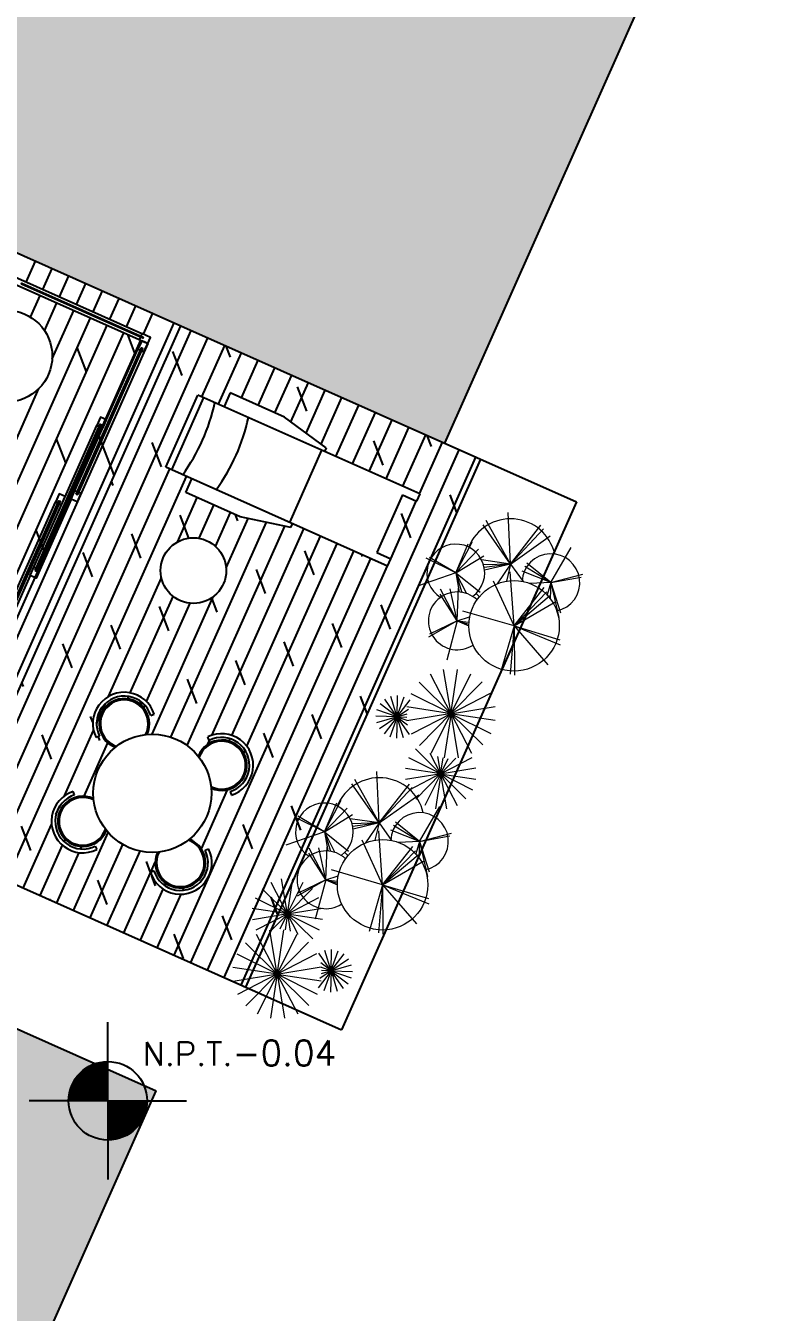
# Model space of a CAD drawing. Header units: millimetres. Extents: x 525387 to 527545, y 2235066 to 2235448.
# Drawn here: x 525561.22 to 525567, y 2235275.22 to 2235285.02 of the extents above; entities that cross this region are included whole.
import ezdxf
from ezdxf.enums import TextEntityAlignment as Align

# ---------------------------------------------------------------- set-up
doc = ezdxf.new("R2010")
doc.units = ezdxf.units.MM
doc.linetypes.add('CONTINUA', pattern=[0])
for name, color, linetype in [('auxiliar', 6, 'Continuous'), ('muebles', 2, 'Continuous'), ('MUEBLES FIJOS', 2, 'Continuous'), ('PISOS', 7, 'Continuous'), ('Texto', 7, 'Continuous'), ('ventanas', 3, 'Continuous')]:
    doc.layers.add(name, color=color, linetype=linetype)
doc.layers.add('jardin', color=72, linetype='Continuous', lineweight=5)
doc.layers.add('muro', color=5, linetype='Continuous', lineweight=35)
doc.styles.add('NIVEL', font='romans')
pattern_1 = [(90, (-1981.939, -211.1523), (-0.449012806, 0.449012806), [0.1190625, -0.778963112]), (45, (-1981.939, -211.1523), (-0.44901280605, 0.44901280605), [0.1190625, -0.5159375]), (135, (-1981.939, -211.1523), (-0.44901280605, -0.44901280605), [0.1190625, -0.5159375])]

# ---------------------------------------------------------------- blocks, each defined once
blk = doc.blocks.new('CABAÑA 1')
at = {"layer": 'muebles', "color": 30, "linetype": 'Continuous', "lineweight": -3}
blk.add_line((6.3084, 0.7927), (6.3126, 0.7969), dxfattribs=at)
at = {"layer": 'muebles', "linetype": 'Continuous', "lineweight": -3}
for p, q in [((4.995, 0.275), (4.405, 0.275)), ((5.655, 0.225), (5.065, 0.225))]:
    blk.add_line(p, q, dxfattribs=at)
at = {"layer": 'MUEBLES FIJOS', "linetype": 'Continuous', "lineweight": -3}
blk.add_circle((6.4479, 1.1197), 0.35, dxfattribs=at)
at = {"layer": 'muro', "color": 3, "linetype": 'Continuous', "lineweight": -3}
for p in [(7.2, 2.45), (1.8, 0)]:
    blk.add_line(p, (7.2, 0), dxfattribs=at)
at = {"layer": 'PISOS', "color": 30, "linetype": 'Continuous', "lineweight": -3}
for p, q in [((7.025, 1.2116), (7.2, 1.2116)), ((6.7946, 1.0719), (6.975, 1.0719)), ((7.025, 1.0719), (7.2, 1.0719)), ((6.7435, 0.9322), (6.975, 0.9322)), ((7.025, 0.9322), (7.2, 0.9322)), ((4.1506, 0.7925), (6.3236, 0.7925)), ((6.5722, 0.7925), (6.975, 0.7925)), ((7.025, 0.7925), (7.2, 0.7925)), ((1.6, 0.6528), (6.975, 0.6528)), ((6.5878, 0.5133), (6.7275, 0.653)), ((7.025, 0.6528), (7.2, 0.6528)), ((1.6, 0.5131), (6.975, 0.5131)), ((5.8893, 0.3736), (6.029, 0.5133)), ((7.025, 0.5131), (7.2, 0.5131)), ((1.8, 0.3734), (6.975, 0.3734)), ((5.1908, 0.2339), (5.3305, 0.3736)), ((6.8672, 0.2339), (6.975, 0.3417)), ((7.025, 0.3734), (7.2, 0.3734)), ((1.8, 0.2337), (6.975, 0.2337)), ((5.9545, 0), (6.1884, 0.2339)), ((7.025, 0.2337), (7.2, 0.2337)), ((1.8585, 0.0558), (7.2, 0.0558))]:
    blk.add_line(p, q, dxfattribs=at)
at = {"layer": 'ventanas', "color": 2, "linetype": 'Continuous', "lineweight": -3}
for p, q in [((6.975, 2.38), (6.975, 0.245)), ((7.025, 2.38), (7.025, 0.245))]:
    blk.add_line(p, q, dxfattribs=at)
at = {"layer": 'ventanas', "color": 2, "linetype": 'CONTINUA', "lineweight": -3}
for p, q in [((4.405, 0.325), (5.585, 0.325)), ((5.065, 0.275), (6.245, 0.275)), ((5.725, 0.225), (6.905, 0.225)), ((6.975, 0.175), (2.9967, 0.175))]:
    blk.add_line(p, q, dxfattribs=at)
at = {"layer": 'ventanas', "color": 2, "linetype": 'Continuous', "lineweight": -3, "flags": 128}
blk.add_lwpolyline([(6.995, 0.225), (6.995, 1.2379), (7.005, 1.2379), (7.005, 0.225)], close=True, dxfattribs=at)
at = {"layer": 'ventanas', "color": 2, "linetype": 'CONTINUA', "lineweight": -3, "flags": 128}
for points in [[(4.385, 0.305), (5.605, 0.305), (5.605, 0.295), (4.385, 0.295)], [(5.605, 0.305), (5.605, 0.295), (5.585, 0.295), (5.585, 0.275), (5.655, 0.275), (5.655, 0.325), (5.585, 0.325), (5.585, 0.305)], [(5.045, 0.255), (5.045, 0.245), (5.065, 0.245), (5.065, 0.225), (4.995, 0.225), (4.995, 0.275), (5.065, 0.275), (5.065, 0.255)], [(5.045, 0.255), (6.265, 0.255), (6.265, 0.245), (5.045, 0.245)], [(5.705, 0.205), (5.705, 0.195), (5.725, 0.195), (5.725, 0.175), (5.655, 0.175), (5.655, 0.225), (5.725, 0.225), (5.725, 0.205)], [(5.705, 0.205), (6.925, 0.205), (6.925, 0.195), (5.705, 0.195)], [(6.265, 0.255), (6.265, 0.245), (6.245, 0.245), (6.245, 0.225), (6.315, 0.225), (6.315, 0.275), (6.245, 0.275), (6.245, 0.255)], [(6.925, 0.205), (6.925, 0.195), (6.905, 0.195), (6.905, 0.175), (6.975, 0.175), (6.975, 0.225), (6.905, 0.225), (6.905, 0.205)], [(7.005, 0.225), (6.995, 0.225), (6.995, 0.245), (6.975, 0.245), (6.975, 0.175), (7.025, 0.175), (7.025, 0.245), (7.005, 0.245)]]:
    blk.add_lwpolyline(points, close=True, dxfattribs=at)
blk = doc.blocks.new('Nptpl')
at = {"color": 0, "linetype": 'ByBlock'}
for q in [(0, 0.1667), (-0.1667, 0), (0, -0.1667), (0.1667, 0)]:
    blk.add_line((0, 0), q, dxfattribs=at)
at = {"color": 0, "linetype": 'ByBlock', "const_width": 0.0833}
for points in [[(0, 0.0417, 0.414214), (-0.0417, 0, 1)], [(0, -0.0417, 0.414214), (0.0417, 0, 1)]]:
    blk.add_lwpolyline(points, format="xyb", dxfattribs=at)
at = {"color": 0, "linetype": 'ByBlock'}
blk.add_circle((0, 0), 0.0833, dxfattribs=at)
at = {"color": 0, "linetype": 'ByBlock', "style": 'NIVEL'}
blk.add_text('N.P.T.', height=0.05, dxfattribs=at).set_placement((0.2646, 0.0747), align=Align.RIGHT)
blk.add_attdef('NPT-PLA', (0.2646, 0.0747), '', height=0.05, dxfattribs=at)
blk = doc.blocks.new('Arbo-p12')
at = {"color": 0, "linetype": 'ByBlock', "lineweight": 0}
for p, q in [((-0.0995, 0.1826), (-0.1356, 0.4941)), ((0.1654, 0.2785), (0.1012, 0.5282)), ((-0.0995, 0.1826), (-0.1075, 0.4895)), ((-0.0995, 0.1826), (-0.046, 0.4868)), ((0.1654, 0.2785), (0.2734, 0.459)), ((0.1654, 0.2785), (0.2773, 0.4383)), ((-0.0995, 0.1826), (-0.3404, 0.4051)), ((-0.0995, 0.1826), (-0.4038, 0.2714)), ((0.1654, 0.2785), (-0.0291, 0.2589)), ((0.1654, 0.2785), (-0.0231, 0.2349)), ((0.1654, 0.2785), (-0.0161, 0.2021)), ((0.1654, 0.2785), (0.0746, 0.1811)), ((0.1654, 0.2785), (0.2029, 0.2056)), ((0.1654, 0.2785), (0.2331, 0.2028)), ((0.1654, 0.2785), (0.3572, 0.1567)), ((0.1654, 0.2785), (0.3437, 0.1853)), ((-0.0995, 0.1826), (-0.398, 0.2385)), ((-0.0995, 0.1826), (-0.2491, 0.0719)), ((-0.0995, 0.1826), (-0.2184, 0.0583)), ((-0.0995, 0.1826), (-0.2032, 0.0489)), ((-0.0995, 0.1826), (-0.19, 0.0388)), ((-0.0995, 0.1826), (0.0344, 0.1592)), ((-0.0995, 0.1826), (-0.0724, 0.0325)), ((-0.0995, 0.1826), (-0.042, 0.0861)), ((0.1913, -0.0814), (0.158, 0.2264)), ((0.1913, -0.0814), (0.1885, 0.2181)), ((0.1913, -0.0814), (0.2717, 0.2153)), ((0.1913, -0.0814), (0.219, 0.2125)), ((-0.3075, -0.1019), (-0.381, 0.0853)), ((-0.3075, -0.1019), (-0.3725, 0.1158)), ((-0.3075, -0.1019), (-0.3105, 0.1066)), ((-0.3075, -0.1019), (-0.2578, 0.1008)), ((0.1913, -0.0814), (-0.0665, 0.146)), ((0.1913, -0.0814), (-0.0997, 0.0295)), ((0.1913, -0.0814), (0.4601, 0.06)), ((0.1913, -0.0814), (0.4851, 0.0378)), ((-0.3075, -0.1019), (-0.1122, -0.0812)), ((0.1913, -0.0814), (-0.1053, -0.2422)), ((0.1913, -0.0814), (0.3382, -0.3531)), ((0.1913, -0.0814), (0.3881, -0.3171)), ((0.1913, -0.0814), (0.413, -0.3032)), ((0.1913, -0.0814), (0.5183, -0.1064)), ((-0.3075, -0.1019), (-0.5073, -0.1675)), ((-0.3075, -0.1019), (-0.4967, -0.1492)), ((-0.3075, -0.1019), (-0.4227, -0.3326)), ((-0.3075, -0.1019), (-0.1685, -0.1474)), ((-0.3075, -0.1019), (-0.1935, -0.1623)), ((-0.3075, -0.1019), (-0.2069, -0.1729)), ((-0.0874, -0.3119), (-0.2277, -0.1574)), ((-0.0874, -0.3119), (-0.3043, -0.2442)), ((-0.0874, -0.3119), (-0.262, -0.1978)), ((-0.0874, -0.3119), (-0.0488, -0.2391)), ((-0.0874, -0.3119), (-0.2837, -0.2682)), ((-0.0874, -0.3119), (-0.1539, -0.4953)), ((-0.0874, -0.3119), (-0.1447, -0.5143)), ((-0.0874, -0.3119), (-0.0286, -0.2662)), ((-0.0874, -0.3119), (-0.02, -0.276)), ((-0.0874, -0.3119), (-0.0128, -0.2836)), ((-0.0874, -0.3119), (0.0395, -0.5364))]:
    blk.add_line(p, q, dxfattribs=at)
blk.add_circle((0.1913, -0.0814), 0.2872, dxfattribs=at)
for centre, radius, start, end in [((-0.0995, 0.1826), 0.2872, 57.49041, 202.57198), ((0.1654, 0.2785), 0.1833, 326.18952, 222.02475), ((-0.3075, -0.1019), 0.1833, 350.2838, 282.39512), ((-0.0874, -0.3119), 0.1833, 91.44372, 347.74353), ((-0.0995, 0.1826), 0.2872, 265.06922, 270.88978)]:
    blk.add_arc(centre, radius, start, end, dxfattribs=at)
blk = doc.blocks.new('Arbo-p11')
at = {"color": 0, "linetype": 'ByBlock', "lineweight": 0}
for p, q in [((-0.0385, 0.1629), (-0.1329, 0.4534)), ((-0.0404, 0.1629), (0.054, 0.4534)), ((-0.0395, 0.1628), (-0.0395, 0.4682)), ((-0.0376, 0.1634), (-0.2172, 0.4105)), ((-0.0413, 0.1634), (0.1383, 0.4105)), ((-0.037, 0.1641), (-0.284, 0.3436)), ((-0.0419, 0.1641), (0.2051, 0.3436)), ((-0.0365, 0.1649), (-0.327, 0.2593)), ((-0.0424, 0.1649), (0.2481, 0.2593)), ((-0.0364, 0.1659), (-0.3418, 0.1659)), ((-0.0365, 0.1668), (-0.327, 0.0724)), ((-0.037, 0.1677), (-0.284, -0.0118)), ((-0.0376, 0.1684), (-0.2172, -0.0787)), ((-0.0385, 0.1688), (-0.1329, -0.1217)), ((-0.0425, 0.1659), (0.2629, 0.1659)), ((-0.0424, 0.1668), (0.2481, 0.0724)), ((-0.0419, 0.1677), (0.2051, -0.0118)), ((-0.0413, 0.1684), (0.1383, -0.0787)), ((-0.0404, 0.1688), (0.054, -0.1217)), ((-0.0395, 0.169), (-0.0395, -0.1365)), ((-0.2837, -0.1074), (-0.3457, 0.0248)), ((-0.2841, -0.1076), (-0.3022, 0.0374)), ((0.1953, -0.1751), (0.3382, 0.0216)), ((0.196, -0.1754), (0.2711, 0.0558)), ((-0.2829, -0.1064), (-0.4263, -0.0788)), ((-0.283, -0.1068), (-0.4109, -0.0363)), ((-0.2833, -0.1072), (-0.3831, -0.0006)), ((-0.2857, -0.1067), (-0.2213, -0.0765)), ((-0.2854, -0.1071), (-0.2365, -0.0613)), ((-0.285, -0.1074), (-0.2501, -0.044)), ((-0.2846, -0.1075), (-0.2667, -0.0147)), ((0.1982, -0.1751), (0.1327, -0.0849)), ((0.1975, -0.1754), (0.161, -0.0629)), ((0.1948, -0.1745), (0.3915, -0.0316)), ((0.1968, -0.1755), (0.1968, -0.0259)), ((-0.2829, -0.1059), (-0.4278, -0.124)), ((-0.283, -0.1055), (-0.4152, -0.1675)), ((-0.2832, -0.1051), (-0.3899, -0.2049)), ((-0.2836, -0.1048), (-0.3541, -0.2327)), ((-0.284, -0.1046), (-0.3116, -0.2481)), ((-0.2858, -0.1063), (-0.1966, -0.0951)), ((-0.2858, -0.1058), (-0.1423, -0.1334)), ((-0.2856, -0.1054), (-0.1577, -0.1759)), ((-0.2853, -0.105), (-0.1855, -0.2116)), ((-0.2849, -0.1048), (-0.2229, -0.237)), ((-0.2845, -0.1046), (-0.2664, -0.2496)), ((0.1992, -0.1731), (-0.0439, -0.1731)), ((0.1991, -0.1723), (-0.0321, -0.2474)), ((0.1988, -0.1716), (0.0021, -0.3145)), ((0.1991, -0.1738), (0.0494, -0.1252)), ((0.1982, -0.1711), (0.0553, -0.3678)), ((0.1988, -0.1745), (0.1014, -0.1038)), ((0.1975, -0.1707), (0.1224, -0.4019)), ((0.1943, -0.1731), (0.4374, -0.1731)), ((0.1944, -0.1738), (0.4256, -0.0987)), ((0.1944, -0.1723), (0.4256, -0.2474)), ((0.1948, -0.1716), (0.3915, -0.3145)), ((0.1953, -0.1711), (0.3382, -0.3678)), ((0.196, -0.1707), (0.2711, -0.4019)), ((0.1968, -0.1706), (0.1968, -0.4137))]:
    blk.add_line(p, q, dxfattribs=at)

msp = doc.modelspace()

# ---------------------------------------------------------------- hatches: boundary and pattern name
at = {"layer": 'jardin'}
h = msp.add_hatch(dxfattribs=at)
h.set_pattern_fill('GRASS', color=72, scale=0.025)
h.set_pattern_definition([(90, (194.1935, -22.17156), (-0.449012806, 0.449012806), [0.1190625, -0.778963112]), (45, (194.1935, -22.17156), (-0.44901280605, 0.44901280605), [0.1190625, -0.5159375]), (135, (194.1935, -22.17156), (-0.44901280605, -0.44901280605), [0.1190625, -0.5159375])])
edge = h.paths.add_edge_path()
edge.add_line((525532.9686, 2235265.0188), (525533.3434, 2235265.9465))
edge.add_line((525533.3434, 2235265.9465), (525531.9063, 2235266.5272))
edge.add_line((525531.9063, 2235266.5272), (525534.1539, 2235272.0903))
edge.add_line((525534.1539, 2235272.0903), (525536.1937, 2235271.2661))
edge.add_line((525536.1937, 2235271.2661), (525536.5629, 2235272.1799))
edge.add_line((525536.5629, 2235272.1799), (525545.1663, 2235268.822))
edge.add_line((525545.1663, 2235268.822), (525547.3497, 2235274.8233))
edge.add_line((525547.3497, 2235274.8233), (525544.7314, 2235273.0153))
edge.add_line((525544.7314, 2235273.0153), (525543.2782, 2235272.6391))
edge.add_line((525543.2782, 2235272.6391), (525541.1485, 2235273.0905))
edge.add_line((525541.1485, 2235273.0905), (525539.9398, 2235273.7431))
edge.add_line((525539.9398, 2235273.7431), (525538.2111, 2235276))
edge.add_line((525538.2111, 2235276), (525537.3736, 2235277.5556))
edge.add_line((525537.3736, 2235277.5556), (525537.8291, 2235279.0423))
edge.add_line((525537.8291, 2235279.0423), (525538.5619, 2235280.9552))
edge.add_line((525538.5619, 2235280.9552), (525539.6832, 2235281.7585))
edge.add_line((525539.6832, 2235281.7585), (525542.158, 2235281.5278))
edge.add_line((525542.158, 2235281.5278), (525543.0626, 2235281.3979))
edge.add_line((525543.0626, 2235281.3979), (525544.2376, 2235281.5449))
edge.add_line((525544.2376, 2235281.5449), (525545.2389, 2235280.9379))
edge.add_line((525545.2389, 2235280.9379), (525545.3998, 2235280.5901))
edge.add_line((525545.3998, 2235280.5901), (525546.3509, 2235280.368))
edge.add_line((525546.3509, 2235280.368), (525547.6005, 2235279.7174))
edge.add_line((525547.6005, 2235279.7174), (525548.504, 2235277.9958))
edge.add_line((525548.504, 2235277.9958), (525549.4495, 2235280.5945))
edge.add_line((525549.4495, 2235280.5945), (525547.0342, 2235282.2236))
edge.add_arc((525553.4011, 2235290.1096), 10.1354, 170.28447, 231.08366, ccw=False)
edge.add_line((525543.411, 2235291.82), (525550.0209, 2235308.2455))
edge.add_arc((525555.83, 2235305.7559), 6.3201, 80.38193, 156.80092, ccw=False)
edge.add_line((525556.8859, 2235311.9872), (525568.066, 2235310.3094))
edge.add_line((525568.066, 2235310.3094), (525571.1006, 2235308.4459))
edge.add_line((525571.1006, 2235308.4459), (525574.6095, 2235309.2833))
edge.add_line((525574.6095, 2235309.2833), (525591.9766, 2235306.2801))
edge.add_line((525591.9766, 2235306.2801), (525597.5765, 2235303.8438))
edge.add_line((525597.5765, 2235303.8438), (525606.9182, 2235297.0372))
edge.add_line((525606.9182, 2235297.0372), (525607.4803, 2235296.5128))
edge.add_line((525607.4803, 2235296.5128), (525607.7314, 2235296.885))
edge.add_line((525607.7314, 2235296.885), (525605.0168, 2235299.3314))
edge.add_line((525605.0168, 2235299.3314), (525606.1572, 2235308.3159))
edge.add_line((525606.1572, 2235308.3159), (525587.9557, 2235310.6261))
edge.add_line((525587.9557, 2235310.6261), (525576.3833, 2235312.0949))
edge.add_line((525576.3833, 2235312.0949), (525549.9333, 2235316.0641))
edge.add_line((525549.9333, 2235316.0641), (525525.9452, 2235256.4529))
edge.add_line((525525.9452, 2235256.4529), (525533.227, 2235254.9793))
edge.add_arc((525533.8275, 2235265.5068), 10.5447, 266.73538, 327.7677)
edge.add_arc((525538.8623, 2235264.3453), 5.9166, 311.04114, 382.05613)
edge.add_line((525544.3459, 2235266.5671), (525544.7559, 2235267.694))
edge.add_line((525544.7559, 2235267.694), (525540.3056, 2235269.4309))
edge.add_line((525540.3056, 2235269.4309), (525538.1184, 2235264.0173))
edge.add_line((525538.1184, 2235264.0173), (525535.2209, 2235265.1879))
edge.add_line((525535.2209, 2235265.1879), (525534.8463, 2235264.2608))
edge.add_line((525534.8463, 2235264.2608), (525534.1129, 2235263.9494))
edge.add_arc((525532.2472, 2235263.0999), 2.05, -100.03483, 24.48239, ccw=False)
edge.add_line((525531.89, 2235261.0812), (525531.4886, 2235260.0878))
edge.add_arc((525530.6344, 2235259.1079), 1.3, -272.91788, 48.91788, ccw=False)
edge.add_line((525530.7005, 2235260.4062), (525531.1019, 2235261.3997))
edge.add_arc((525532.2472, 2235263.0999), 2.05, 69.3976, 236.03483, ccw=False)
h.paths.add_polyline_path([(525537.1375, 2235274.9369), (525536.482, 2235273.3143), (525534.9058, 2235273.9512), (525535.5613, 2235275.5737)], flags=16)
h = msp.add_hatch(dxfattribs=at)
h.set_pattern_fill('GRASS', color=72, scale=0.025)
h.set_pattern_definition(pattern_1)
edge = h.paths.add_edge_path()
edge.add_line((525551.1289, 2235307.7845), (525544.5737, 2235291.4948))
edge.add_arc((525553.4014, 2235290.1097), 8.9357, 171.08272, 230.76258)
edge.add_line((525547.7493, 2235283.1887), (525549.8716, 2235281.7572))
edge.add_line((525549.8716, 2235281.7572), (525550.6471, 2235283.8886))
edge.add_line((525550.6471, 2235283.8886), (525554.0264, 2235291.6132))
edge.add_arc((525539.4018, 2235297.1741), 15.6461, 339.18096, 366.14603)
edge.add_line((525554.958, 2235298.8492), (525560.1598, 2235305.8375))
edge.add_line((525560.1598, 2235305.8375), (525569.4463, 2235308.0536))
edge.add_line((525569.4463, 2235308.0536), (525567.6462, 2235309.159))
edge.add_line((525567.6462, 2235309.159), (525556.4832, 2235310.8342))
edge.add_arc((525555.83, 2235305.7559), 5.1201, 82.66967, 156.65895)
h = msp.add_hatch(dxfattribs=at)
h.set_pattern_fill('GRASS', color=72, scale=0.025)
h.set_pattern_definition(pattern_1)
edge = h.paths.add_edge_path()
edge.add_line((525556.3405, 2235290.6628), (525552.9693, 2235282.9568))
edge.add_line((525552.9693, 2235282.9568), (525551.6544, 2235279.3428))
edge.add_line((525551.6544, 2235279.3428), (525553.6804, 2235277.3381))
edge.add_line((525553.6804, 2235277.3381), (525560.9605, 2235274.0968))
edge.add_line((525560.9605, 2235274.0968), (525562.2112, 2235276.9059))
edge.add_line((525562.2112, 2235276.9059), (525560.2014, 2235277.8008))
edge.add_line((525560.2014, 2235277.8008), (525559.4693, 2235276.1564))
edge.add_line((525559.4693, 2235276.1564), (525553.5769, 2235278.7799))
edge.add_line((525553.5769, 2235278.7799), (525556.5054, 2235285.3574))
edge.add_line((525556.5054, 2235285.3574), (525562.3978, 2235282.734))
edge.add_line((525562.3978, 2235282.734), (525563.2656, 2235282.3476))
edge.add_line((525563.2656, 2235282.3476), (525564.4076, 2235281.8392))
edge.add_line((525564.4076, 2235281.8392), (525564.9124, 2235282.973))
edge.add_line((525564.9124, 2235282.973), (525566.0195, 2235285.4595))
edge.add_line((525566.0195, 2235285.4595), (525566.665, 2235286.9093))
edge.add_line((525566.665, 2235286.9093), (525565.7514, 2235287.316))
edge.add_line((525565.7514, 2235287.316), (525565.0193, 2235285.6716))
edge.add_line((525565.0193, 2235285.6716), (525559.1269, 2235288.2951))
edge.add_line((525559.1269, 2235288.2951), (525562.0554, 2235294.8726))
edge.add_line((525562.0554, 2235294.8726), (525567.9478, 2235292.2491))
edge.add_line((525567.9478, 2235292.2491), (525568.167, 2235292.1515))
edge.add_line((525568.167, 2235292.1515), (525568.8613, 2235291.8424))
edge.add_line((525568.8613, 2235291.8424), (525569.3189, 2235292.8701))
edge.add_line((525569.3189, 2235292.8701), (525560.6587, 2235296.7259))
edge.add_line((525560.6587, 2235296.7259), (525562.6924, 2235301.2936))
edge.add_line((525562.6924, 2235301.2936), (525566.3465, 2235299.6667))
edge.add_line((525566.3465, 2235299.6667), (525564.923, 2235296.4693))
edge.add_line((525564.923, 2235296.4693), (525572.3646, 2235293.1561))
edge.add_line((525572.3646, 2235293.1561), (525574.1302, 2235292.37))
edge.add_line((525574.1302, 2235292.37), (525575.3941, 2235295.2088))
edge.add_line((525575.3941, 2235295.2088), (525574.2978, 2235295.6968))
edge.add_line((525574.2978, 2235295.6968), (525573.5657, 2235294.0525))
edge.add_line((525573.5657, 2235294.0525), (525567.6733, 2235296.6759))
edge.add_line((525567.6733, 2235296.6759), (525570.6018, 2235303.2534))
edge.add_line((525570.6018, 2235303.2534), (525576.4942, 2235300.63))
edge.add_line((525576.4942, 2235300.63), (525578.2471, 2235299.6499))
edge.add_line((525578.2471, 2235299.6499), (525578.9779, 2235299.3245))
edge.add_line((525578.9779, 2235299.3245), (525577.9331, 2235304.2457))
edge.add_line((525577.9331, 2235304.2457), (525574.7511, 2235304.796))
edge.add_line((525574.7511, 2235304.796), (525572.4633, 2235306.2009))
edge.add_line((525572.4633, 2235306.2009), (525561.6231, 2235303.614))
edge.add_line((525561.6231, 2235303.614), (525557.5239, 2235298.1068))
edge.add_arc((525539.4018, 2235297.1716), 18.1461, -21.01976, 2.95427, ccw=False)
at = {"layer": 'PISOS'}
h = msp.add_hatch(dxfattribs=at)
h.set_pattern_fill('HONEY', color=9, scale=0.09)
h.set_pattern_definition([(0, (-1161.57987, -219.1523), (0.428625, 0.24746675805), [0.28575, -0.5715]), (120, (-1161.57987, -219.1523), (-0.428624999063, 0.247466759672), [0.28575, -0.5715]), (60, (-1161.57987, -219.1523), (9.37e-10, 0.494933517722), [-0.5715, 0.28575])])
edge = h.paths.add_edge_path()
edge.add_line((525550.0209, 2235308.2455), (525543.411, 2235291.82))
edge.add_arc((525553.4011, 2235290.1096), 10.1354, 170.28447, 231.08366)
edge.add_line((525547.0342, 2235282.2236), (525547.9943, 2235281.2632))
edge.add_line((525547.9943, 2235281.2632), (525548.6769, 2235282.2751))
edge.add_line((525548.6769, 2235282.2751), (525547.7493, 2235283.1887))
edge.add_arc((525553.4011, 2235290.1096), 8.9354, 171.08152, 230.76379, ccw=False)
edge.add_line((525544.5737, 2235291.4948), (525551.1289, 2235307.7845))
edge.add_arc((525555.83, 2235305.7559), 5.1201, 82.66967, 156.65895, ccw=False)
edge.add_line((525556.4832, 2235310.8342), (525567.6462, 2235309.159))
edge.add_line((525567.6462, 2235309.159), (525568.2407, 2235308.794))
edge.add_line((525568.2407, 2235308.794), (525568.8686, 2235309.8165))
edge.add_line((525568.8686, 2235309.8165), (525568.066, 2235310.3094))
edge.add_line((525568.066, 2235310.3094), (525556.8859, 2235311.9872))
edge.add_arc((525555.83, 2235305.7559), 6.3201, 80.38193, 156.80092)
at = {"layer": 'PISOS', "linetype": 'Continuous', "lineweight": -3}
h = msp.add_hatch(dxfattribs=at)
h.set_pattern_fill('DOLMIT', color=30, scale=0.022, angle=66)
h.set_pattern_definition([(66, (94.80072, 10.4914), (-0.127622300433, 0.056821109038), []), (111, (94.80072, 10.4914), (-0.3688865675, -0.14160228627), [0.19756563466, -0.39513126933])])
h.paths.add_polyline_path([(525564.6816, 2235281.7171), (525562.3978, 2235282.7339), (525560.6081, 2235278.7143), (525562.892, 2235277.6975)])
h.paths.add_polyline_path([(525562.7843, 2235279.1586), (525562.7735, 2235279.1854, 1.085702), (525562.6159, 2235279.5754), (525562.6051, 2235279.6021, -1.075009)], flags=16)
h.paths.add_polyline_path([(525562.6298, 2235279.2129, -0.022196), (525562.6315, 2235279.173, -0.226671), (525562.4642, 2235278.8229, -2.53639), (525562.2214, 2235278.7248, -0.250125), (525561.8314, 2235278.8904, -2.53639), (525561.7333, 2235279.1331, -0.022196), (525561.7315, 2235279.173, -0.226671), (525561.8989, 2235279.5232, -2.53639), (525562.1416, 2235279.6213, -0.250125), (525562.5317, 2235279.4557, -2.53639)], flags=16)
h.paths.add_polyline_path([(525562.2444, 2235280.8687, -1), (525562.7444, 2235280.8687, -1)], flags=16)
h.paths.add_polyline_path([(525563.2496, 2235281.2263), (525563.2371, 2235281.1983), (525562.85, 2235281.2791), (525562.4364, 2235281.4627), (525562.4831, 2235281.5676), (525562.2841, 2235281.6562), (525562.529, 2235282.2064), (525562.7281, 2235282.1178), (525562.7748, 2235282.2227), (525563.1879, 2235282.0382), (525563.507, 2235281.8045), (525563.4945, 2235281.7765), (525564.2191, 2235281.4539), (525564.1944, 2235281.3984), (525564.087, 2235281.4463), (525563.8914, 2235281.007), (525563.9988, 2235280.9592), (525563.9741, 2235280.9037)], flags=16)
h.paths.add_polyline_path([(525562.196, 2235279.7758), (525562.1692, 2235279.765, 1.085702), (525561.7792, 2235279.6074), (525561.7524, 2235279.5966, -1.075009)], flags=16)
h.paths.add_polyline_path([(525562.6106, 2235278.7495, -1.075009), (525562.1671, 2235278.5703), (525562.1939, 2235278.5811, 1.085702), (525562.5839, 2235278.7387)], flags=16)
h.paths.add_polyline_path([(525561.5788, 2235279.1875), (525561.5896, 2235279.1607, 1.085702), (525561.7472, 2235278.7707), (525561.758, 2235278.7439, -1.075009)], flags=16)

# ---------------------------------------------------------------- linework, layer by layer
at = {"layer": 'auxiliar'}
for p, q in [((525566.665, 2235286.9093), (525564.4076, 2235281.8392)), ((525562.3978, 2235282.734), (525565.4125, 2235281.3917)), ((525564.6817, 2235281.7171), (525562.892, 2235277.6975)), ((525565.4125, 2235281.3917), (525563.6228, 2235277.3721)), ((525560.6081, 2235278.7143), (525563.6228, 2235277.3721)), ((525560.2014, 2235277.8008), (525562.2112, 2235276.9059)), ((525559.9538, 2235271.8358), (525562.2112, 2235276.9059))]:
    msp.add_line(p, q, dxfattribs=at)
at = {"layer": 'muebles', "color": 6}
for p, q in [((525562.2841, 2235281.6562), (525562.529, 2235282.2064)), ((525564.2191, 2235281.4539), (525562.529, 2235282.2064)), ((525562.7748, 2235282.2227), (525562.7281, 2235282.1178)), ((525563.1879, 2235282.0382), (525562.7748, 2235282.2227)), ((525562.3298, 2235281.6359), (525562.5747, 2235282.1861)), ((525563.507, 2235281.8045), (525563.1879, 2235282.0382)), ((525563.507, 2235281.8045), (525563.4945, 2235281.7765)), ((525563.2301, 2235281.235), (525563.4742, 2235281.7856)), ((525563.9741, 2235280.9037), (525562.2841, 2235281.6562)), ((525562.4364, 2235281.4627), (525562.4831, 2235281.5676)), ((525562.85, 2235281.2791), (525562.4364, 2235281.4627)), ((525564.087, 2235281.4463), (525563.8914, 2235281.007)), ((525564.087, 2235281.4463), (525564.1944, 2235281.3984)), ((525564.2191, 2235281.4539), (525564.1944, 2235281.3984)), ((525563.2371, 2235281.1983), (525562.85, 2235281.2791)), ((525563.2371, 2235281.1983), (525563.2496, 2235281.2263)), ((525563.8914, 2235281.007), (525563.9988, 2235280.9592)), ((525563.9741, 2235280.9037), (525563.9988, 2235280.9592))]:
    msp.add_line(p, q, dxfattribs=at)
at = {"layer": 'muebles', "color": 6, "lineweight": -3}
for p, q in [((525562.1692, 2235279.765), (525562.196, 2235279.7758)), ((525561.7792, 2235279.6074), (525561.7524, 2235279.5966)), ((525562.6159, 2235279.5754), (525562.6051, 2235279.6021)), ((525561.5896, 2235279.1607), (525561.5788, 2235279.1875)), ((525562.7735, 2235279.1854), (525562.7843, 2235279.1586)), ((525561.7472, 2235278.7707), (525561.758, 2235278.7439)), ((525562.5839, 2235278.7387), (525562.6106, 2235278.7495)), ((525562.1939, 2235278.5811), (525562.1671, 2235278.5703))]:
    msp.add_line(p, q, dxfattribs=at)
at = {"layer": 'muebles', "color": 6}
msp.add_circle((525562.4944, 2235280.8687), 0.25, dxfattribs=at)
at = {"layer": 'muebles', "color": 6, "lineweight": -3}
msp.add_circle((525562.1815, 2235279.173), 0.45, dxfattribs=at)
at = {"layer": 'muebles', "color": 6}
for centre, radius, start, end in [((525561.2232, 2235282.4582), 1.4676, 324.15947, 347.84053), ((525561.4593, 2235282.3531), 1.489, 324.33225, 347.66775)]:
    msp.add_arc(centre, radius, start, end, dxfattribs=at)
at = {"layer": 'muebles', "color": 6, "lineweight": -3}
for centre, radius, start, end in [((525561.9677, 2235279.7022), 0.2398, 17.85946, 206.14054), ((525561.9677, 2235279.7022), 0.211, 17.29407, 206.70593), ((525561.9677, 2235279.7022), 0.1918, 335.03478, 248.96522), ((525561.9677, 2235279.7022), 0.1822, 333.222, 250.778), ((525562.7107, 2235279.3868), 0.1918, 245.03478, 158.96522), ((525562.7107, 2235279.3868), 0.1822, 243.222, 160.778), ((525562.7107, 2235279.3868), 0.2398, 287.85946, 116.14054), ((525562.7107, 2235279.3868), 0.211, 287.29407, 116.70593), ((525561.6523, 2235278.9592), 0.2398, 107.85946, 296.14054), ((525561.6523, 2235278.9592), 0.211, 107.29407, 296.70593), ((525561.6523, 2235278.9592), 0.1918, 65.03478, 338.96522), ((525561.6523, 2235278.9592), 0.1822, 63.222, 340.778), ((525562.3953, 2235278.6438), 0.1918, 155.03478, 68.96522), ((525562.3953, 2235278.6438), 0.1822, 153.222, 70.778), ((525562.3953, 2235278.6438), 0.2398, 197.85946, 26.14054), ((525562.3953, 2235278.6438), 0.211, 197.29407, 26.70593)]:
    msp.add_arc(centre, radius, start, end, dxfattribs=at)

# ---------------------------------------------------------------- block references
at = {"layer": 'auxiliar', "rotation": 66}
msp.add_blockref('CABAÑA 1', (525559.4693, 2235276.1564), dxfattribs=at)
at = {"layer": 'jardin', "linetype": 'Continuous', "lineweight": 0, "xscale": 1.200000000000004, "yscale": 1.200000000000004, "zscale": 1.200000000000004, "rotation": 315.4140059053375}
for p in [(525564.8426, 2235280.679), (525563.8415, 2235278.707)]:
    msp.add_blockref('Arbo-p12', p, dxfattribs=at)
at = {"layer": 'jardin', "color": 114, "linetype": 'Continuous', "lineweight": 0, "true_color": 0x139b48, "xscale": 1.125, "yscale": 1.125, "zscale": 1.125}
for p, rotation in [((525564.3576, 2235279.6154), 315.4140059053375), ((525563.2319, 2235277.96), 135.4140059053375)]:
    msp.add_blockref('Arbo-p11', p, dxfattribs=dict(at, rotation=rotation))
at = {"layer": 'Texto', "lineweight": -3, "ltscale": 0.35}
ref = msp.add_blockref('Nptpl', (525561.8426, 2235276.8307), dxfattribs=dict(at, xscale=3.589483064943671, yscale=3.589483064943671, zscale=3.589483064943671))
ref.add_attrib('NPT-PLA', '-0.04', (525562.7925, 2235277.099), dxfattribs={"layer": '0', "color": 0, "linetype": 'ByBlock', "ltscale": 0.35, "height": 0.192, "style": 'NIVEL'})

doc.saveas('drawing.dxf')
